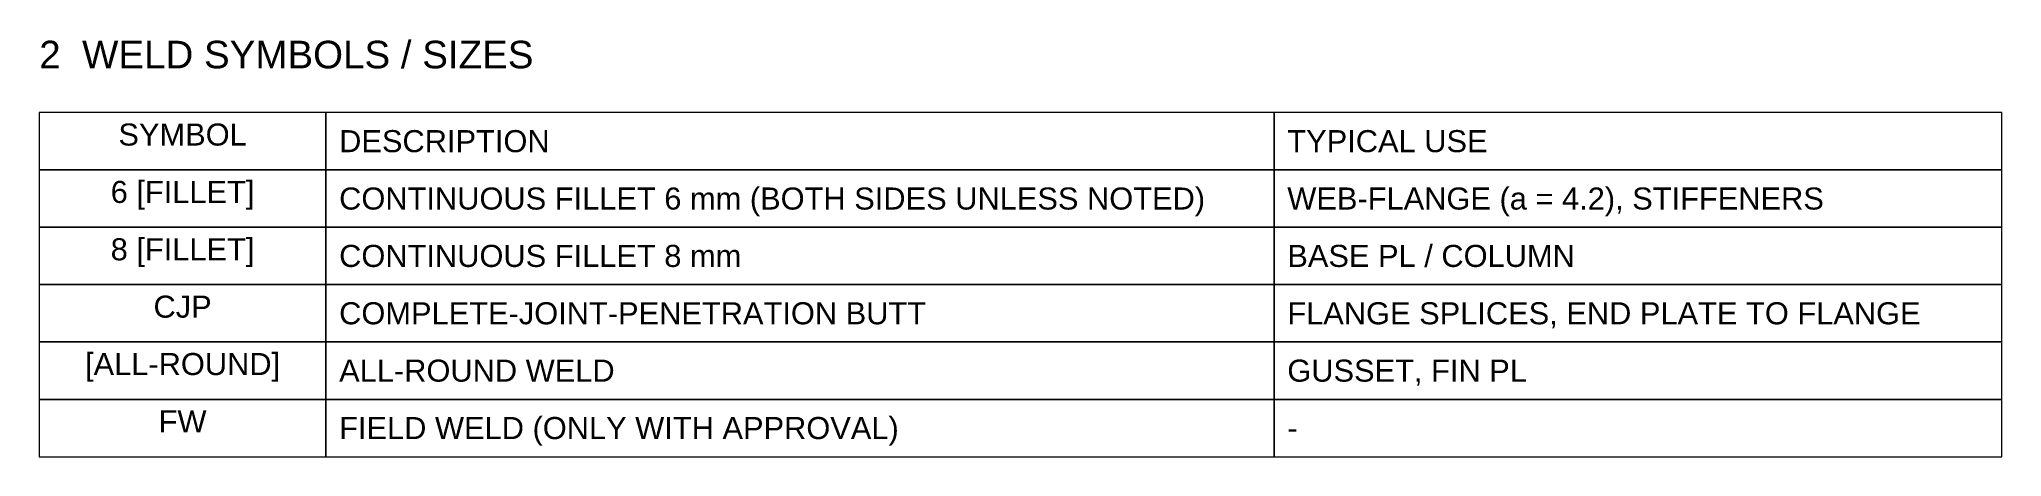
# Model space of a CAD drawing. Header units: millimetres. Extents: x 14 to 192, y 187 to 225.
import ezdxf
from ezdxf.enums import TextEntityAlignment as Align

# ---------------------------------------------------------------- set-up
doc = ezdxf.new("R2010")
doc.units = ezdxf.units.MM
doc.layers.add('S-ANNO-TABLE', color=7, linetype='Continuous', lineweight=18)
doc.layers.add('S-ANNO-TEXT', color=7, linetype='Continuous', lineweight=18)
doc.styles.add('TEXT_2.0', font='arial.ttf')
doc.styles.add('TEXT_2.5', font='arial.ttf')

msp = doc.modelspace()

# ---------------------------------------------------------------- linework, layer by layer
at = {"layer": 'S-ANNO-TABLE'}
for points in [[(14, 212.8), (40, 212.8), (40, 218), (14, 218)], [(40, 212.8), (126, 212.8), (126, 218), (40, 218)], [(126, 212.8), (192, 212.8), (192, 218), (126, 218)], [(14, 207.6), (40, 207.6), (40, 212.8), (14, 212.8)], [(40, 207.6), (126, 207.6), (126, 212.8), (40, 212.8)], [(126, 207.6), (192, 207.6), (192, 212.8), (126, 212.8)], [(14, 202.4), (40, 202.4), (40, 207.6), (14, 207.6)], [(40, 202.4), (126, 202.4), (126, 207.6), (40, 207.6)], [(126, 202.4), (192, 202.4), (192, 207.6), (126, 207.6)], [(14, 197.2), (40, 197.2), (40, 202.4), (14, 202.4)], [(40, 197.2), (126, 197.2), (126, 202.4), (40, 202.4)], [(126, 197.2), (192, 197.2), (192, 202.4), (126, 202.4)], [(14, 192), (40, 192), (40, 197.2), (14, 197.2)], [(40, 192), (126, 192), (126, 197.2), (40, 197.2)], [(126, 192), (192, 192), (192, 197.2), (126, 197.2)], [(14, 186.8), (40, 186.8), (40, 192), (14, 192)], [(40, 186.8), (126, 186.8), (126, 192), (40, 192)], [(126, 186.8), (192, 186.8), (192, 192), (126, 192)]]:
    msp.add_lwpolyline(points, close=True, dxfattribs=at)

# ---------------------------------------------------------------- texts
at = {"layer": 'S-ANNO-TEXT'}
for s, height, style, p in [('2  WELD SYMBOLS / SIZES', 2.5, 'TEXT_2.5', (14, 222)), ('DESCRIPTION', 2, 'TEXT_2.0', (41.2, 214.4)), ('TYPICAL USE', 2, 'TEXT_2.0', (127.2, 214.4)), ('CONTINUOUS FILLET 6 mm (BOTH SIDES UNLESS NOTED)', 2, 'TEXT_2.0', (41.2, 209.2)), ('WEB-FLANGE (a = 4.2), STIFFENERS', 2, 'TEXT_2.0', (127.2, 209.2)), ('CONTINUOUS FILLET 8 mm', 2, 'TEXT_2.0', (41.2, 204)), ('BASE PL / COLUMN', 2, 'TEXT_2.0', (127.2, 204)), ('COMPLETE-JOINT-PENETRATION BUTT', 2, 'TEXT_2.0', (41.2, 198.8)), ('FLANGE SPLICES, END PLATE TO FLANGE', 2, 'TEXT_2.0', (127.2, 198.8)), ('ALL-ROUND WELD', 2, 'TEXT_2.0', (41.2, 193.6)), ('GUSSET, FIN PL', 2, 'TEXT_2.0', (127.2, 193.6)), ('FIELD WELD (ONLY WITH APPROVAL)', 2, 'TEXT_2.0', (41.2, 188.4)), ('-', 2, 'TEXT_2.0', (127.2, 188.4))]:
    msp.add_text(s, height=height, dxfattribs=dict(at, style=style)).set_placement(p)
at = {"layer": 'S-ANNO-TEXT', "style": 'TEXT_2.0'}
for s, p in [('SYMBOL', (27, 214.4)), ('6 [FILLET]', (27, 209.2)), ('8 [FILLET]', (27, 204)), ('CJP', (27, 198.8)), ('[ALL-ROUND]', (27, 193.6)), ('FW', (27, 188.4))]:
    msp.add_text(s, height=2, dxfattribs=at).set_placement(p, align=Align.BOTTOM_CENTER)

doc.saveas('drawing.dxf')
